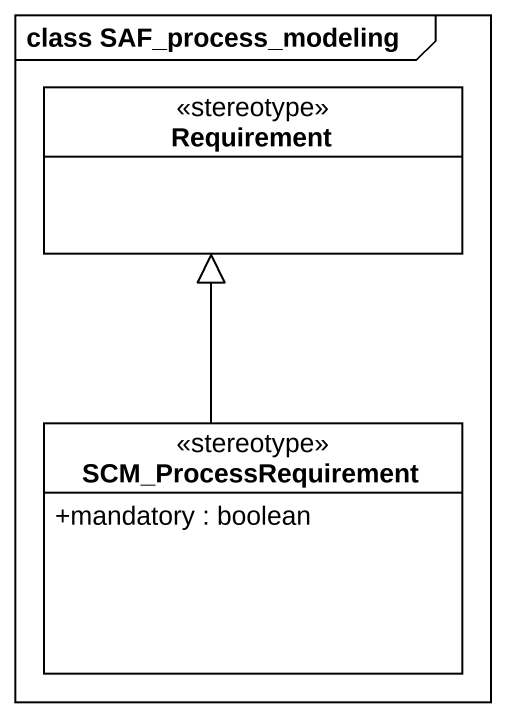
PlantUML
@startuml
mainframe class SAF_process_modeling
hide circle
hide empty members
skinparam classAttributeIconSize 0
class Requirement <<stereotype>>
class SCM_ProcessRequirement <<stereotype>> {
  +mandatory : boolean
}
SCM_ProcessRequirement -up-|> Requirement
@enduml
